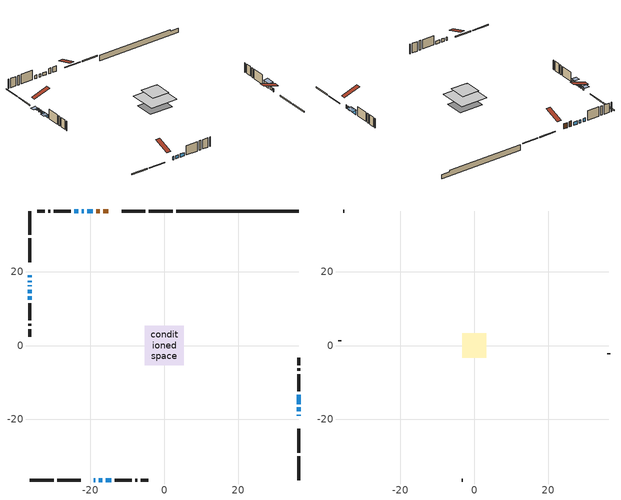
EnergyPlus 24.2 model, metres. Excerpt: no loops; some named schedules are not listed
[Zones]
conditioned space
 floor adiabatic (AdiabaticFloorConstruction): -5.29,-5.29 -5.29,5.29 5.29,5.29 5.29,-5.29 z2.38
 floor foundation (Slab1 construction): -4.65,-3.66 -4.65,3.66 4.65,3.66 4.65,-3.66 z-0.97
 wall outside (RimJoist1 construction): 2.28,36.43 -4.17,36.43 / -36.43,-36.43 -29.98,-36.43 / -36.43,36.43 -36.43,29.98 / 36.43,-36.43 36.43,-29.98 z1.16:1.46
 wall outside (RimJoist2 construction): -5.1,36.43 -11.56,36.43 / -29.05,-36.43 -22.59,-36.43 / -36.43,29.05 -36.43,22.59 / 36.43,-29.05 36.43,-22.59 z1.16:1.46
 wall outside (AdiabaticWallConstruction 1): -15.12,36.43 -16.55,36.43 / -17.47,36.43 -18.41,36.43 z1.16:3.19
 wall outside (AdiabaticWallConstruction): -36.43,19.03 -36.43,18.42 z1.16:1.77; -19.33,36.43 -20.86,36.43 / -36.43,17.5 -36.43,17.19 / 36.43,-19.03 36.43,-18.73 / -19.03,-36.43 -18.73,-36.43 / -21.79,36.43 -22.4,36.43 / -36.43,16.26 -36.43,16.06 / -36.43,15.13 -36.43,14.21 / 36.43,-17.8 36.43,-16.78 / -17.8,-36.43 -16.78,-36.43 / -23.32,36.43 -24.34,36.43 / -15.85,-36.43 -14.33,-36.43 z1.16:2.38; -36.43,13.29 -36.43,12.37 z1.16:2.08; 36.43,-15.85 36.43,-13.29 z1.16:2.81
 wall outside (Wall1 construction): -25.27,36.43 -29.9,36.43 / -13.4,-36.43 -8.77,-36.43 / -36.43,11.44 -36.43,6.81 / 36.43,-12.36 36.43,-7.73 z1.16:4.82
 wall outside (Wall2 construction): -30.83,36.43 -31.41,36.43 / -7.84,-36.43 -7.26,-36.43 / -36.43,5.89 -36.43,5.3 / 36.43,-6.8 36.43,-6.21 z1.16:4.82
 wall outside (Wall3 construction): -32.34,36.43 -34.34,36.43 / -6.33,-36.43 -4.33,-36.43 / -36.43,4.37 -36.43,2.37 / 36.43,-5.29 36.43,-3.29 z1.16:4.82
 wall foundation (FoundationWall1 construction): 3.21,36.43,-0.97 3.21,36.43,1.16 33.11,36.43,1.16 33.11,36.43,0.6 36.43,36.43,0.6 36.43,36.43,-0.97
 window (WindowConstruction 8): -36.43,19.03 -36.43,18.42 z1.16:1.77
 window (WindowConstruction 7): -19.33,36.43 -20.86,36.43 z1.16:2.38
 window (WindowConstruction 10): -36.43,17.49 -36.43,17.19 z1.16:2.38
 window (WindowConstruction 11): 36.43,-19.03 36.43,-18.73 z1.16:2.38
 window (WindowConstruction 12): -19.03,-36.43 -18.73,-36.43 z1.16:2.38
 window (WindowConstruction 13): -21.79,36.43 -22.4,36.43 z1.16:2.38
 window (WindowConstruction 9): -36.43,16.26 -36.43,16.06 z1.16:2.38
 window (WindowConstruction): -36.43,15.13 -36.43,14.22 z1.16:2.38
 window (WindowConstruction 1): -36.43,13.29 -36.43,12.37 z1.16:2.07
 window (WindowConstruction 2): 36.43,-17.8 36.43,-16.78 z1.16:2.38
 window (WindowConstruction 3): 36.43,-15.85 36.43,-13.29 z1.16:2.81
 window (WindowConstruction 4): -17.8,-36.43 -16.78,-36.43 z1.16:2.38
 window (WindowConstruction 5): -23.32,36.43 -24.34,36.43 z1.16:2.38
 window (WindowConstruction 6): -15.85,-36.43 -14.33,-36.43 z1.16:2.38
 door (Door): -15.12,36.43 -16.54,36.43 z1.16:3.19
 door (Door 1): -17.47,36.43 -18.41,36.43 z1.16:3.19
 ceiling adiabatic (AdiabaticFloorConstruction): 5.29,-5.29 5.29,5.29 -5.29,5.29 -5.29,-5.29 z2.38
 roof outside (Roof2 construction): -2.96,2.96 -2.96,-2.96 2.96,-2.96 2.96,2.96 z4.82
attic - vented
 floor to conditioned space (Floor1 construction Reversed): -3.31,-3.31 -3.31,3.31 3.31,3.31 3.31,-3.31 z4.82
 wall outside (Wall4 construction): -35.27,36.43 -35.51,36.43 / -3.4,-36.43 -3.17,-36.43 / -36.43,1.45 -36.43,1.21 / 36.43,-2.36 36.43,-2.12 z1.16:4.82
 roof outside (Roof1 construction): -14.19,36.43,4.82 -14.19,29.98,6.97 -12.49,29.98,6.97 -12.49,36.43,4.82; -19.96,-36.43,4.82 -19.96,-29.98,6.97 -21.66,-29.98,6.97 -21.66,-36.43,4.82; -36.43,19.96,4.82 -29.98,19.96,6.97 -29.98,21.66,6.97 -36.43,21.66,4.82; 36.43,-19.96,4.82 29.98,-19.96,6.97 29.98,-21.66,6.97 36.43,-21.66,4.82
shading: -36.43,17.96 -36.43,19.49 -38.26,19.49 -38.26,17.96 z2.23; -36.43,11.96 -36.43,13.7 -38.26,13.7 -38.26,11.96 z2.49; 36.43,-13.04 36.43,-16.1 38.26,-16.1 38.26,-13.04 z3.06
[Building]
Building 1: Terrain=Suburbs
[Site:Location]
Cranbrook AP_BC: Latitude {deg}=49.61; Longitude {deg}=-115.78; Time Zone {hr}=-8; Elevation {m}=940; Keep Site Location Information=Yes
[Site:GroundTemperature:Shallow]
1.83125, -0.076248, -0.229007, 0.676197, 4.31009, 7.92705, 11.0628, 13.0492, 13.2179, 11.6023, 8.54657, 5.04056
[Site:WaterMainsTemperature]
Calculation Method=Schedule; Temperature Schedule=mains temperature schedule
[Material] Roughness=Rough; Thermal Absorptance=0.9
Name | Thickness {m} | Conductivity {W/m-K} | Density {kg/m3} | Specific Heat {J/kg-K} | Solar Absorptance | Visible Absorptance
asphalt or fiberglass shingles | 0.00635 | 0.162714 | 1121.4 | 1465.45 | 0.4 | 0.4
ceiling stud and cavity | 0.1397 | 0.079977 | 65.682 | 1177.47 | 0.7 | 0.7
concrete 4.0 in. | 0.1016 | 1.803125 | 2242.8 | 837.4 | 0.7 | 0.7
concrete 8.0 in. | 0.2032 | 1.803125 | 2242.8 | 837.4 | 0.7 | 0.7
door material | 0.04445 | 0.188738 | 512.64 | 1214.23 | 0.7 | 0.7
door material 1 | 0.04445 | 0.053851 | 512.64 | 1214.23 | 0.7 | 0.7
floor covering | 0.0127 | 0.0433444 | 54.468 | 1339.84 | 0.6 | 0.6
floor rigid ins; wall rigid ins | 0.512978 | 0.029427 | 32.04 | 1214.23 | 0.7 | 0.7
floor stud and cavity | 0.1397 | 1.75129 | 37.0049 | 1207.88 | 0.7 | 0.7
furniture material conditioned space 1 | 0.1524 | 0.115458 | 640.8 | 1214.23 | 0.6 | 0.6
gypsum board | 0.0127 | 0.160291 | 801 | 837.4 | 0.6 | 0.6
osb sheathing 0.5 in. | 0.0127 | 0.115458 | 512.64 | 1214.23 | 0.7 | 0.7
osb sheathing 0.75 in. | 0.01905 | 0.115458 | 512.64 | 1214.23 | 0.7 | 0.7
osb sheathing 2.0 in. | 0.0508 | 0.115458 | 512.64 | 1214.23 | 0.7 | 0.7
rim joist stud and cavity | 0.0508 | 0.0292424 | 125.044 | 1163.47 | 0.6 | 0.6
rim joist stud and cavity 1 | 0.0508 | 24.0425 | 6.31874 | 1174.65 | 0.6 | 0.6
roof stud and cavity | 0.2032 | 0.123036 | 78.34581 | 1123.46 | 0.7 | 0.7
wall stud and cavity | 0.1397 | 0.0919333 | 139.0536 | 1170.24 | 0.7 | 0.7
wall stud and cavity 1 | 0.1397 | 0.0972285 | 139.0536 | 1170.24 | 0.7 | 0.7
wall stud and cavity 2 | 0.1397 | 0.0954735 | 139.0536 | 1170.24 | 0.7 | 0.7
wall stud and cavity 3 | 0.0889 | 6.1454 | 50.32683 | 1063.81 | 0.6 | 0.6
wall stud and cavity 4 | 0.0889 | 0.380278 | 52.3479 | 1209.89 | 0.7 | 0.7
wall stud and cavity 5 | 0.0889 | 0.391764 | 83.0341 | 1211.67 | 0.7 | 0.7
wood siding | 0.0254 | 0.102417 | 544.68 | 1172.36 | 0.4 | 0.4
wood siding 1 | 0.00254 | 0.102417 | 544.68 | 1172.36 | 0.4 | 0.4
wood siding 2; wood siding 3; wood siding 4 | 0.0254 | 0.102417 | 544.68 | 1172.36 | 0.7 | 0.7
[WindowMaterial:SimpleGlazingSystem]
Name | U-Factor {W/m2-K} | Solar Heat Gain Coefficient
WindowMaterial | 2.99685 | 0.54
WindowMaterial 1 | 3.02581 | 0.51
WindowMaterial 2 | 2.98606 | 0.55
WindowMaterial 3 | 2.88102 | 0.7
WindowMaterial 4 | 2.96562 | 0.59
WindowMaterial 5 | 5.20275 | 0.65
WindowMaterial 6 | 3.03319 | 0.54
WindowMaterial 7 | 4.349348 | 0.45
[Construction]
AdiabaticFloorConstruction: floor stud and cavity, floor rigid ins, osb sheathing 0.75 in., floor covering
AdiabaticWallConstruction: wood siding 3, wall rigid ins, wall stud and cavity 4, gypsum board
AdiabaticWallConstruction 1: wood siding 4, wall rigid ins, wall stud and cavity 4, gypsum board
Door: door material
Door 1: door material 1
Floor1 construction Reversed: gypsum board, ceiling stud and cavity
FoundationWall1 construction: concrete 8.0 in.
furniture construction conditioned space 1: furniture material conditioned space 1
PartitionWallConstruction: gypsum board, wall stud and cavity 5, gypsum board
RimJoist1 construction: wood siding 2, osb sheathing 2.0 in., rim joist stud and cavity
RimJoist2 construction: wood siding 2, rim joist stud and cavity 1
Roof1 construction: asphalt or fiberglass shingles
Roof2 construction: asphalt or fiberglass shingles, osb sheathing 0.75 in., roof stud and cavity, gypsum board
Slab1 construction: concrete 4.0 in.
Wall1 construction: wood siding, osb sheathing 0.5 in., wall stud and cavity, gypsum board
Wall2 construction: wood siding, osb sheathing 0.5 in., wall stud and cavity 1, gypsum board
Wall3 construction: wood siding, osb sheathing 0.5 in., wall stud and cavity 2, gypsum board
Wall4 construction: wood siding 1, wall stud and cavity 3
WindowConstruction: WindowMaterial
WindowConstruction 1: WindowMaterial 1
WindowConstruction 10; WindowConstruction 11; WindowConstruction 12; WindowConstruction 13: WindowMaterial 7
WindowConstruction 2; WindowConstruction 4; WindowConstruction 5: WindowMaterial 2
WindowConstruction 3: WindowMaterial 3
WindowConstruction 6; WindowConstruction 7: WindowMaterial 4
WindowConstruction 8: WindowMaterial 5
WindowConstruction 9: WindowMaterial 6
[Zone] Multiplier=1; Part of Total Floor Area=Yes
Name | Volume {m3}
attic - vented | 15.3301
conditioned space | 406.1
[Space]
Name | Zone | Volume {m3}
attic - vented 1 | attic - vented | 15.3301
conditioned space 1 | conditioned space | 406.1
[ZoneInfiltration:EffectiveLeakageArea]
infil attic - vented 1: Zone or Space=attic - vented 1; Schedule=Always On Discrete; Effective Air Leakage Area {cm2}=1727.21; Stack Coefficient=0.00040393; Wind Coefficient=1.35792e-05
[ZoneMixing]
whole house fan mix: Zone or Space=attic - vented; Schedule=Always On Continuous; Design Flow Rate Calculation Method=Flow/Zone; Design Flow Rate {m3/s}=0; Source Zone or Space=conditioned space
[SurfaceProperty:ExposedFoundationPerimeter]
Slab1: Exposed Perimeter Calculation Method=TotalExposedPerimeter; Total Exposed Perimeter {m}=33.223
[InternalMass] Zone or ZoneList=conditioned space; Space or SpaceList=conditioned space 1
Name | Construction | Surface Area {m2}
furniture mass conditioned space 1 | furniture construction conditioned space 1 | 71.9639
partition wall mass | PartitionWallConstruction | 179.91
[Lights]
interior lighting: Zone or ZoneList or Space or SpaceList=conditioned space 1; Schedule=interior lighting schedule; Design Level Calculation Method=LightingLevel; Lighting Level {W}=343.2; Return Air Fraction=0; Fraction Radiant=0.6; Fraction Visible=0.2; Fraction Replaceable=1
[People]
occupants: Zone or ZoneList or Space or SpaceList=conditioned space 1; Number of People Schedule=occupants schedule; Number of People Calculation Method=People; Number of People=3; Fraction Radiant=0.314171; Sensible Heat Fraction=0.56303; Activity Level Schedule=occupants activity schedule; Carbon Dioxide Generation Rate {m3/s-W}=0; Enable ASHRAE 55 Comfort Warnings=No; Mean Radiant Temperature Calculation Type=EnclosureAveraged
[ElectricEquipment] Zone or ZoneList or Space or SpaceList=conditioned space 1; Design Level Calculation Method=EquipmentLevel
Name | Schedule | Design Level {W} | Fraction Latent | Fraction Radiant | Fraction Lost
clothes dryer | clothes dryer schedule | 140.772 | 0.015 | 0.081 | 0.85
clothes washer | clothes washer schedule | 32.1985 | 0.03 | 0.162 | 0.7
cooking range | cooking range schedule | 215.147 | 0.08 | 0.432 | 0.2
dishwasher | dishwasher schedule | 66.8632 | 0.3 | 0.18 | 0.4
fridge | fridge schedule | 72.9452 | 0 | 0.6 | 0
mech vent house fan | mech vent house fan schedule | 0 | 0 | 0 | 1
mech vent house fan cfis | mech vent house fan cfis schedule | 0 | 0 | 0 | 0
misc plug loads | misc plug loads schedule | 494.7 | 0.045 | 0.513 | 0.1
whole house fan | Always On Discrete | 0 | 0 | 0 | 1
[OtherEquipment] Zone or ZoneList or Space or SpaceList=conditioned space 1; Design Level Calculation Method=EquipmentLevel
Name | Fuel Type | Schedule | Design Level {W} | Fraction Latent | Fraction Radiant | Fraction Lost
clothes dryer 1 | Electricity | clothes dryer schedule | 0 | 0.015 | 0.081 | 0.85
cooking range 1 | Electricity | cooking range schedule | 0 | 0.08 | 0.432 | 0.2
general water use latent | None | general water use schedule | 62.594 | 1 | 0 | 0
general water use sensible | None | general water use schedule | -61.6891 | 0 | 0.6 | 0
mech vent house fan latent load | None | Always On Discrete | 0 | 1 | 0 | 0
mech vent house fan sensible load | None | Always On Discrete | 0 | 0 | 0 | 0
water heater energy adjustment1 | Electricity | Always On Discrete | 0.01 | 0 | 0 | 1
[ZoneInfiltration:DesignFlowRate] Zone or ZoneList or Space or SpaceList=conditioned space 1; Schedule=Always On Discrete; Design Flow Rate Calculation Method=Flow/Zone; Design Flow Rate {m3/s}=0
infil flow; natural vent flow; whole house fan flow
[Foundation:Kiva]
Foundation Kiva 1: Initial Indoor Air Temperature {C}=18; Wall Height Above Grade {m}=1.16001; Wall Depth Below Slab {m}=0.2032
[Foundation:Kiva:Settings]
Soil Conductivity {W/m-K}=0.849921; Soil Density {kg/m3}=1842.3; Soil Specific Heat {J/kg-K}=418.7; Ground Solar Absorptivity=0.9; Ground Thermal Absorptivity=0.9; Ground Surface Roughness {m}=0.03; Far-Field Width {m}=40; Deep-Ground Boundary Condition=ZeroFlux; Deep-Ground Depth {m}=40; Minimum Cell Dimension {m}=0.2; Maximum Cell Growth Coefficient=3; Simulation Timestep=Timestep
[Exterior:Lights]
exterior lighting: Schedule=exterior lighting schedule; Design Level {W}=75.6
[Schedule:Constant]
Name | Hourly Value
Always On Continuous; mech vent house fan schedule; mech vent house fan cfis schedule; Always On Discrete | 1
occupants activity schedule | 117.228
fridge schedule | 0
[Schedule:Day:Interval]
interior lighting schedule day: No, 01:00, 0.108182, 04:00, 0.0901515, 05:00, 0.0991667, 06:00, 0.162273, 07:00, 0.270455, 08:00, 0.342576, 10:00, 0.369621, 11:00, 0.351591, 12:00, 0.333561, 13:00, 0.324545, 14:00, 0.31553, 15:00, 0.333561, 16:00, 0.369621, 17:00, 0.450758, 18:00, 0.585985, 19:00, 0.775303, 20:00, 0.955606, 21:00, 0.991667, 22:00, 0.712197, 23:00, 0.360606, 24:00, 0.162273
[Schedule:Week:Daily]
interior lighting schedule Week Rule - Jan1-Jan27: interior lighting schedule day, interior lighting schedule day, interior lighting schedule day, interior lighting schedule day, interior lighting schedule day, interior lighting schedule day, interior lighting schedule day, interior lighting schedule default day, interior lighting schedule default day, interior lighting schedule default day, interior lighting schedule default day, interior lighting schedule default day
interior lighting schedule Week Rule - Jan28-Feb3: interior lighting schedule day, interior lighting schedule day, interior lighting schedule day, interior lighting schedule day, interior lighting schedule day 1, interior lighting schedule day 1, interior lighting schedule day 1, interior lighting schedule default day, interior lighting schedule default day, interior lighting schedule default day, interior lighting schedule default day, interior lighting schedule default day
interior lighting schedule Week Rule - Feb4-Feb24: interior lighting schedule day 1, interior lighting schedule day 1, interior lighting schedule day 1, interior lighting schedule day 1, interior lighting schedule day 1, interior lighting schedule day 1, interior lighting schedule day 1, interior lighting schedule default day, interior lighting schedule default day, interior lighting schedule default day, interior lighting schedule default day, interior lighting schedule default day
interior lighting schedule Week Rule - Feb25-Mar3: interior lighting schedule day 1, interior lighting schedule day 1, interior lighting schedule day 1, interior lighting schedule day 1, interior lighting schedule day 2, interior lighting schedule day 2, interior lighting schedule day 2, interior lighting schedule default day, interior lighting schedule default day, interior lighting schedule default day, interior lighting schedule default day, interior lighting schedule default day
interior lighting schedule Week Rule - Mar4-Mar31: interior lighting schedule day 2, interior lighting schedule day 2, interior lighting schedule day 2, interior lighting schedule day 2, interior lighting schedule day 2, interior lighting schedule day 2, interior lighting schedule day 2, interior lighting schedule default day, interior lighting schedule default day, interior lighting schedule default day, interior lighting schedule default day, interior lighting schedule default day
interior lighting schedule Week Rule - Apr1-Apr28: interior lighting schedule day 3, interior lighting schedule day 3, interior lighting schedule day 3, interior lighting schedule day 3, interior lighting schedule day 3, interior lighting schedule day 3, interior lighting schedule day 3, interior lighting schedule default day, interior lighting schedule default day, interior lighting schedule default day, interior lighting schedule default day, interior lighting schedule default day
interior lighting schedule Week Rule - Apr29-May5: interior lighting schedule day 3, interior lighting schedule day 3, interior lighting schedule day 4, interior lighting schedule day 4, interior lighting schedule day 4, interior lighting schedule day 4, interior lighting schedule day 4, interior lighting schedule default day, interior lighting schedule default day, interior lighting schedule default day, interior lighting schedule default day, interior lighting schedule default day
interior lighting schedule Week Rule - May6-May26: interior lighting schedule day 4, interior lighting schedule day 4, interior lighting schedule day 4, interior lighting schedule day 4, interior lighting schedule day 4, interior lighting schedule day 4, interior lighting schedule day 4, interior lighting schedule default day, interior lighting schedule default day, interior lighting schedule default day, interior lighting schedule default day, interior lighting schedule default day
interior lighting schedule Week Rule - May27-Jun2: interior lighting schedule day 4, interior lighting schedule day 4, interior lighting schedule day 4, interior lighting schedule day 4, interior lighting schedule day 4, interior lighting schedule day 5, interior lighting schedule day 5, interior lighting schedule default day, interior lighting schedule default day, interior lighting schedule default day, interior lighting schedule default day, interior lighting schedule default day
interior lighting schedule Week Rule - Jun3-Jun30: interior lighting schedule day 5, interior lighting schedule day 5, interior lighting schedule day 5, interior lighting schedule day 5, interior lighting schedule day 5, interior lighting schedule day 5, interior lighting schedule day 5, interior lighting schedule default day, interior lighting schedule default day, interior lighting schedule default day, interior lighting schedule default day, interior lighting schedule default day
interior lighting schedule Week Rule - Jul1-Jul28: interior lighting schedule day 6, interior lighting schedule day 6, interior lighting schedule day 6, interior lighting schedule day 6, interior lighting schedule day 6, interior lighting schedule day 6, interior lighting schedule day 6, interior lighting schedule default day, interior lighting schedule default day, interior lighting schedule default day, interior lighting schedule default day, interior lighting schedule default day
interior lighting schedule Week Rule - Jul29-Aug4: interior lighting schedule day 6, interior lighting schedule day 6, interior lighting schedule day 6, interior lighting schedule day 7, interior lighting schedule day 7, interior lighting schedule day 7, interior lighting schedule day 7, interior lighting schedule default day, interior lighting schedule default day, interior lighting schedule default day, interior lighting schedule default day, interior lighting schedule default day
interior lighting schedule Week Rule - Aug5-Aug25: interior lighting schedule day 7, interior lighting schedule day 7, interior lighting schedule day 7, interior lighting schedule day 7, interior lighting schedule day 7, interior lighting schedule day 7, interior lighting schedule day 7, interior lighting schedule default day, interior lighting schedule default day, interior lighting schedule default day, interior lighting schedule default day, interior lighting schedule default day
interior lighting schedule Week Rule - Aug26-Sep1: interior lighting schedule day 7, interior lighting schedule day 7, interior lighting schedule day 7, interior lighting schedule day 7, interior lighting schedule day 7, interior lighting schedule day 7, interior lighting schedule day 8, interior lighting schedule default day, interior lighting schedule default day, interior lighting schedule default day, interior lighting schedule default day, interior lighting schedule default day
interior lighting schedule Week Rule - Sep2-Sep29: interior lighting schedule day 8, interior lighting schedule day 8, interior lighting schedule day 8, interior lighting schedule day 8, interior lighting schedule day 8, interior lighting schedule day 8, interior lighting schedule day 8, interior lighting schedule default day, interior lighting schedule default day, interior lighting schedule default day, interior lighting schedule default day, interior lighting schedule default day
interior lighting schedule Week Rule - Sep30-Oct6: interior lighting schedule day 8, interior lighting schedule day 9, interior lighting schedule day 9, interior lighting schedule day 9, interior lighting schedule day 9, interior lighting schedule day 9, interior lighting schedule day 9, interior lighting schedule default day, interior lighting schedule default day, interior lighting schedule default day, interior lighting schedule default day, interior lighting schedule default day
interior lighting schedule Week Rule - Oct7-Oct27: interior lighting schedule day 9, interior lighting schedule day 9, interior lighting schedule day 9, interior lighting schedule day 9, interior lighting schedule day 9, interior lighting schedule day 9, interior lighting schedule day 9, interior lighting schedule default day, interior lighting schedule default day, interior lighting schedule default day, interior lighting schedule default day, interior lighting schedule default day
interior lighting schedule Week Rule - Oct28-Nov3: interior lighting schedule day 9, interior lighting schedule day 9, interior lighting schedule day 9, interior lighting schedule day 9, interior lighting schedule day 10, interior lighting schedule day 10, interior lighting schedule day 10, interior lighting schedule default day, interior lighting schedule default day, interior lighting schedule default day, interior lighting schedule default day, interior lighting schedule default day
interior lighting schedule Week Rule - Nov4-Nov24: interior lighting schedule day 10, interior lighting schedule day 10, interior lighting schedule day 10, interior lighting schedule day 10, interior lighting schedule day 10, interior lighting schedule day 10, interior lighting schedule day 10, interior lighting schedule default day, interior lighting schedule default day, interior lighting schedule default day, interior lighting schedule default day, interior lighting schedule default day
interior lighting schedule Week Rule - Nov25-Dec1: interior lighting schedule day 10, interior lighting schedule day 10, interior lighting schedule day 10, interior lighting schedule day 10, interior lighting schedule day 10, interior lighting schedule day 10, interior lighting schedule day 11, interior lighting schedule default day, interior lighting schedule default day, interior lighting schedule default day, interior lighting schedule default day, interior lighting schedule default day
interior lighting schedule Week Rule - Dec2-Dec31: interior lighting schedule day 11, interior lighting schedule day 11, interior lighting schedule day 11, interior lighting schedule day 11, interior lighting schedule day 11, interior lighting schedule day 11, interior lighting schedule day 11, interior lighting schedule default day, interior lighting schedule default day, interior lighting schedule default day, interior lighting schedule default day, interior lighting schedule default day
occupants schedule Week Rule - Jan1-Dec31: occupants schedule day, occupants schedule day, occupants schedule day, occupants schedule day, occupants schedule day, occupants schedule day, occupants schedule day, occupants schedule default day, occupants schedule default day, occupants schedule default day, occupants schedule default day, occupants schedule default day
clothes dryer schedule Week Rule - Jan1-Dec31: clothes dryer schedule day, clothes dryer schedule day, clothes dryer schedule day, clothes dryer schedule day, clothes dryer schedule day, clothes dryer schedule day, clothes dryer schedule day, clothes dryer schedule default day, clothes dryer schedule default day, clothes dryer schedule default day, clothes dryer schedule default day, clothes dryer schedule default day
clothes washer schedule Week Rule - Jan1-Dec31: clothes washer schedule day, clothes washer schedule day, clothes washer schedule day, clothes washer schedule day, clothes washer schedule day, clothes washer schedule day, clothes washer schedule day, clothes washer schedule default day, clothes washer schedule default day, clothes washer schedule default day, clothes washer schedule default day, clothes washer schedule default day
cooking range schedule Week Rule - Jan1-Dec31: cooking range schedule day, cooking range schedule day, cooking range schedule day, cooking range schedule day, cooking range schedule day, cooking range schedule day, cooking range schedule day, cooking range schedule default day, cooking range schedule default day, cooking range schedule default day, cooking range schedule default day, cooking range schedule default day
dishwasher schedule Week Rule - Jan1-Dec31: dishwasher schedule day, dishwasher schedule day, dishwasher schedule day, dishwasher schedule day, dishwasher schedule day, dishwasher schedule day, dishwasher schedule day, dishwasher schedule default day, dishwasher schedule default day, dishwasher schedule default day, dishwasher schedule default day, dishwasher schedule default day
misc plug loads schedule Week Rule - Jan1-Dec31: misc plug loads schedule day, misc plug loads schedule day, misc plug loads schedule day, misc plug loads schedule day, misc plug loads schedule day, misc plug loads schedule day, misc plug loads schedule day, misc plug loads schedule default day, misc plug loads schedule default day, misc plug loads schedule default day, misc plug loads schedule default day, misc plug loads schedule default day
general water use schedule Week Rule - Jan1-Dec31: general water use schedule day, general water use schedule day, general water use schedule day, general water use schedule day, general water use schedule day, general water use schedule day, general water use schedule day, general water use schedule default day, general water use schedule default day, general water use schedule default day, general water use schedule default day, general water use schedule default day
exterior lighting schedule Week Rule - Jan1-Jan27: exterior lighting schedule day, exterior lighting schedule day, exterior lighting schedule day, exterior lighting schedule day, exterior lighting schedule day, exterior lighting schedule day, exterior lighting schedule day, exterior lighting schedule default day, exterior lighting schedule default day, exterior lighting schedule default day, exterior lighting schedule default day, exterior lighting schedule default day
exterior lighting schedule Week Rule - Jan28-Feb3: exterior lighting schedule day, exterior lighting schedule day, exterior lighting schedule day, exterior lighting schedule day, exterior lighting schedule day 1, exterior lighting schedule day 1, exterior lighting schedule day 1, exterior lighting schedule default day, exterior lighting schedule default day, exterior lighting schedule default day, exterior lighting schedule default day, exterior lighting schedule default day
exterior lighting schedule Week Rule - Feb4-Feb24: exterior lighting schedule day 1, exterior lighting schedule day 1, exterior lighting schedule day 1, exterior lighting schedule day 1, exterior lighting schedule day 1, exterior lighting schedule day 1, exterior lighting schedule day 1, exterior lighting schedule default day, exterior lighting schedule default day, exterior lighting schedule default day, exterior lighting schedule default day, exterior lighting schedule default day
exterior lighting schedule Week Rule - Feb25-Mar3: exterior lighting schedule day 1, exterior lighting schedule day 1, exterior lighting schedule day 1, exterior lighting schedule day 1, exterior lighting schedule day 2, exterior lighting schedule day 2, exterior lighting schedule day 2, exterior lighting schedule default day, exterior lighting schedule default day, exterior lighting schedule default day, exterior lighting schedule default day, exterior lighting schedule default day
exterior lighting schedule Week Rule - Mar4-Mar31: exterior lighting schedule day 2, exterior lighting schedule day 2, exterior lighting schedule day 2, exterior lighting schedule day 2, exterior lighting schedule day 2, exterior lighting schedule day 2, exterior lighting schedule day 2, exterior lighting schedule default day, exterior lighting schedule default day, exterior lighting schedule default day, exterior lighting schedule default day, exterior lighting schedule default day
exterior lighting schedule Week Rule - Apr1-Apr28: exterior lighting schedule day 3, exterior lighting schedule day 3, exterior lighting schedule day 3, exterior lighting schedule day 3, exterior lighting schedule day 3, exterior lighting schedule day 3, exterior lighting schedule day 3, exterior lighting schedule default day, exterior lighting schedule default day, exterior lighting schedule default day, exterior lighting schedule default day, exterior lighting schedule default day
exterior lighting schedule Week Rule - Apr29-May5: exterior lighting schedule day 3, exterior lighting schedule day 3, exterior lighting schedule day 4, exterior lighting schedule day 4, exterior lighting schedule day 4, exterior lighting schedule day 4, exterior lighting schedule day 4, exterior lighting schedule default day, exterior lighting schedule default day, exterior lighting schedule default day, exterior lighting schedule default day, exterior lighting schedule default day
exterior lighting schedule Week Rule - May6-May26: exterior lighting schedule day 4, exterior lighting schedule day 4, exterior lighting schedule day 4, exterior lighting schedule day 4, exterior lighting schedule day 4, exterior lighting schedule day 4, exterior lighting schedule day 4, exterior lighting schedule default day, exterior lighting schedule default day, exterior lighting schedule default day, exterior lighting schedule default day, exterior lighting schedule default day
exterior lighting schedule Week Rule - May27-Jun2: exterior lighting schedule day 4, exterior lighting schedule day 4, exterior lighting schedule day 4, exterior lighting schedule day 4, exterior lighting schedule day 4, exterior lighting schedule day 5, exterior lighting schedule day 5, exterior lighting schedule default day, exterior lighting schedule default day, exterior lighting schedule default day, exterior lighting schedule default day, exterior lighting schedule default day
exterior lighting schedule Week Rule - Jun3-Jun30: exterior lighting schedule day 5, exterior lighting schedule day 5, exterior lighting schedule day 5, exterior lighting schedule day 5, exterior lighting schedule day 5, exterior lighting schedule day 5, exterior lighting schedule day 5, exterior lighting schedule default day, exterior lighting schedule default day, exterior lighting schedule default day, exterior lighting schedule default day, exterior lighting schedule default day
exterior lighting schedule Week Rule - Jul1-Jul28: exterior lighting schedule day 6, exterior lighting schedule day 6, exterior lighting schedule day 6, exterior lighting schedule day 6, exterior lighting schedule day 6, exterior lighting schedule day 6, exterior lighting schedule day 6, exterior lighting schedule default day, exterior lighting schedule default day, exterior lighting schedule default day, exterior lighting schedule default day, exterior lighting schedule default day
exterior lighting schedule Week Rule - Jul29-Aug4: exterior lighting schedule day 6, exterior lighting schedule day 6, exterior lighting schedule day 6, exterior lighting schedule day 7, exterior lighting schedule day 7, exterior lighting schedule day 7, exterior lighting schedule day 7, exterior lighting schedule default day, exterior lighting schedule default day, exterior lighting schedule default day, exterior lighting schedule default day, exterior lighting schedule default day
exterior lighting schedule Week Rule - Aug5-Aug25: exterior lighting schedule day 7, exterior lighting schedule day 7, exterior lighting schedule day 7, exterior lighting schedule day 7, exterior lighting schedule day 7, exterior lighting schedule day 7, exterior lighting schedule day 7, exterior lighting schedule default day, exterior lighting schedule default day, exterior lighting schedule default day, exterior lighting schedule default day, exterior lighting schedule default day
exterior lighting schedule Week Rule - Aug26-Sep1: exterior lighting schedule day 7, exterior lighting schedule day 7, exterior lighting schedule day 7, exterior lighting schedule day 7, exterior lighting schedule day 7, exterior lighting schedule day 7, exterior lighting schedule day 8, exterior lighting schedule default day, exterior lighting schedule default day, exterior lighting schedule default day, exterior lighting schedule default day, exterior lighting schedule default day
exterior lighting schedule Week Rule - Sep2-Sep29: exterior lighting schedule day 8, exterior lighting schedule day 8, exterior lighting schedule day 8, exterior lighting schedule day 8, exterior lighting schedule day 8, exterior lighting schedule day 8, exterior lighting schedule day 8, exterior lighting schedule default day, exterior lighting schedule default day, exterior lighting schedule default day, exterior lighting schedule default day, exterior lighting schedule default day
exterior lighting schedule Week Rule - Sep30-Oct6: exterior lighting schedule day 8, exterior lighting schedule day 9, exterior lighting schedule day 9, exterior lighting schedule day 9, exterior lighting schedule day 9, exterior lighting schedule day 9, exterior lighting schedule day 9, exterior lighting schedule default day, exterior lighting schedule default day, exterior lighting schedule default day, exterior lighting schedule default day, exterior lighting schedule default day
exterior lighting schedule Week Rule - Oct7-Oct27: exterior lighting schedule day 9, exterior lighting schedule day 9, exterior lighting schedule day 9, exterior lighting schedule day 9, exterior lighting schedule day 9, exterior lighting schedule day 9, exterior lighting schedule day 9, exterior lighting schedule default day, exterior lighting schedule default day, exterior lighting schedule default day, exterior lighting schedule default day, exterior lighting schedule default day
exterior lighting schedule Week Rule - Oct28-Nov3: exterior lighting schedule day 9, exterior lighting schedule day 9, exterior lighting schedule day 9, exterior lighting schedule day 9, exterior lighting schedule day 10, exterior lighting schedule day 10, exterior lighting schedule day 10, exterior lighting schedule default day, exterior lighting schedule default day, exterior lighting schedule default day, exterior lighting schedule default day, exterior lighting schedule default day
exterior lighting schedule Week Rule - Nov4-Nov24: exterior lighting schedule day 10, exterior lighting schedule day 10, exterior lighting schedule day 10, exterior lighting schedule day 10, exterior lighting schedule day 10, exterior lighting schedule day 10, exterior lighting schedule day 10, exterior lighting schedule default day, exterior lighting schedule default day, exterior lighting schedule default day, exterior lighting schedule default day, exterior lighting schedule default day
exterior lighting schedule Week Rule - Nov25-Dec1: exterior lighting schedule day 10, exterior lighting schedule day 10, exterior lighting schedule day 10, exterior lighting schedule day 10, exterior lighting schedule day 10, exterior lighting schedule day 10, exterior lighting schedule day 11, exterior lighting schedule default day, exterior lighting schedule default day, exterior lighting schedule default day, exterior lighting schedule default day, exterior lighting schedule default day
exterior lighting schedule Week Rule - Dec2-Dec31: exterior lighting schedule day 11, exterior lighting schedule day 11, exterior lighting schedule day 11, exterior lighting schedule day 11, exterior lighting schedule day 11, exterior lighting schedule day 11, exterior lighting schedule day 11, exterior lighting schedule default day, exterior lighting schedule default day, exterior lighting schedule default day, exterior lighting schedule default day, exterior lighting schedule default day
[Schedule:Year]
interior lighting schedule: interior lighting schedule Week Rule - Jan1-Jan27, 1, 1, 1, 27, interior lighting schedule Week Rule - Jan28-Feb3, 1, 28, 2, 3, interior lighting schedule Week Rule - Feb4-Feb24, 2, 4, 2, 24, interior lighting schedule Week Rule - Feb25-Mar3, 2, 25, 3, 3, interior lighting schedule Week Rule - Mar4-Mar31, 3, 4, 3, 31, interior lighting schedule Week Rule - Apr1-Apr28, 4, 1, 4, 28, interior lighting schedule Week Rule - Apr29-May5, 4, 29, 5, 5, interior lighting schedule Week Rule - May6-May26, 5, 6, 5, 26, interior lighting schedule Week Rule - May27-Jun2, 5, 27, 6, 2, interior lighting schedule Week Rule - Jun3-Jun30, 6, 3, 6, 30, interior lighting schedule Week Rule - Jul1-Jul28, 7, 1, 7, 28, interior lighting schedule Week Rule - Jul29-Aug4, 7, 29, 8, 4, interior lighting schedule Week Rule - Aug5-Aug25, 8, 5, 8, 25, interior lighting schedule Week Rule - Aug26-Sep1, 8, 26, 9, 1, interior lighting schedule Week Rule - Sep2-Sep29, 9, 2, 9, 29, interior lighting schedule Week Rule - Sep30-Oct6, 9, 30, 10, 6, interior lighting schedule Week Rule - Oct7-Oct27, 10, 7, 10, 27, interior lighting schedule Week Rule - Oct28-Nov3, 10, 28, 11, 3, interior lighting schedule Week Rule - Nov4-Nov24, 11, 4, 11, 24, interior lighting schedule Week Rule - Nov25-Dec1, 11, 25, 12, 1, interior lighting schedule Week Rule - Dec2-Dec31, 12, 2, 12, 31
occupants schedule: occupants schedule Week Rule - Jan1-Dec31, 1, 1, 12, 31
clothes dryer schedule: clothes dryer schedule Week Rule - Jan1-Dec31, 1, 1, 12, 31
clothes washer schedule: clothes washer schedule Week Rule - Jan1-Dec31, 1, 1, 12, 31
cooking range schedule: cooking range schedule Week Rule - Jan1-Dec31, 1, 1, 12, 31
dishwasher schedule: dishwasher schedule Week Rule - Jan1-Dec31, 1, 1, 12, 31
misc plug loads schedule: misc plug loads schedule Week Rule - Jan1-Dec31, 1, 1, 12, 31
general water use schedule: general water use schedule Week Rule - Jan1-Dec31, 1, 1, 12, 31
exterior lighting schedule: exterior lighting schedule Week Rule - Jan1-Jan27, 1, 1, 1, 27, exterior lighting schedule Week Rule - Jan28-Feb3, 1, 28, 2, 3, exterior lighting schedule Week Rule - Feb4-Feb24, 2, 4, 2, 24, exterior lighting schedule Week Rule - Feb25-Mar3, 2, 25, 3, 3, exterior lighting schedule Week Rule - Mar4-Mar31, 3, 4, 3, 31, exterior lighting schedule Week Rule - Apr1-Apr28, 4, 1, 4, 28, exterior lighting schedule Week Rule - Apr29-May5, 4, 29, 5, 5, exterior lighting schedule Week Rule - May6-May26, 5, 6, 5, 26, exterior lighting schedule Week Rule - May27-Jun2, 5, 27, 6, 2, exterior lighting schedule Week Rule - Jun3-Jun30, 6, 3, 6, 30, exterior lighting schedule Week Rule - Jul1-Jul28, 7, 1, 7, 28, exterior lighting schedule Week Rule - Jul29-Aug4, 7, 29, 8, 4, exterior lighting schedule Week Rule - Aug5-Aug25, 8, 5, 8, 25, exterior lighting schedule Week Rule - Aug26-Sep1, 8, 26, 9, 1, exterior lighting schedule Week Rule - Sep2-Sep29, 9, 2, 9, 29, exterior lighting schedule Week Rule - Sep30-Oct6, 9, 30, 10, 6, exterior lighting schedule Week Rule - Oct7-Oct27, 10, 7, 10, 27, exterior lighting schedule Week Rule - Oct28-Nov3, 10, 28, 11, 3, exterior lighting schedule Week Rule - Nov4-Nov24, 11, 4, 11, 24, exterior lighting schedule Week Rule - Nov25-Dec1, 11, 25, 12, 1, exterior lighting schedule Week Rule - Dec2-Dec31, 12, 2, 12, 31
[Schedule:Compact]
mains temperature schedule: Through: 01/01, For: AllDays, Until: 24:00, 6.43444, Through: 01/02, For: AllDays, Until: 24:00, 6.37111, Through: 01/03, For: AllDays, Until: 24:00, 6.30889, Through: 01/04, For: AllDays, Until: 24:00, 6.24778, Through: 01/05, For: AllDays, Until: 24:00, 6.18722, Through: 01/06, For: AllDays, Until: 24:00, 6.12778, Through: 01/07, For: AllDays, Until: 24:00, 6.07, Through: 01/08, For: AllDays, Until: 24:00, 6.01278, Through: 01/09, For: AllDays, Until: 24:00, 5.95667, Through: 01/10, For: AllDays, Until: 24:00, 5.90167, Through: 01/11, For: AllDays, Until: 24:00, 5.84778, Through: 01/12, For: AllDays, Until: 24:00, 5.795, Through: 01/13, For: AllDays, Until: 24:00, 5.74389, Through: 01/14, For: AllDays, Until: 24:00, 5.69333, Through: 01/15, For: AllDays, Until: 24:00, 5.64389, Through: 01/16, For: AllDays, Until: 24:00, 5.59611, Through: 01/17, For: AllDays, Until: 24:00, 5.54944, Through: 01/18, For: AllDays, Until: 24:00, 5.50389, Through: 01/19, For: AllDays, Until: 24:00, 5.45944, Through: 01/20, For: AllDays, Until: 24:00, 5.41611, Through: 01/21, For: AllDays, Until: 24:00, 5.37444, Through: 01/22, For: AllDays, Until: 24:00, 5.33389, Through: 01/23, For: AllDays, Until: 24:00, 5.29444, Through: 01/24, For: AllDays, Until: 24:00, 5.25611, Through: 01/25, For: AllDays, Until: 24:00, 5.21944, Through: 01/26, For: AllDays, Until: 24:00, 5.18444, Through: 01/27, For: AllDays, Until: 24:00, 5.15, Through: 01/28, For: AllDays, Until: 24:00, 5.11722, Through: 01/29, For: AllDays, Until: 24:00, 5.08611, Through: 01/30, For: AllDays, Until: 24:00, 5.05611, Through: 01/31, For: AllDays, Until: 24:00, 5.02722, Through: 02/01, For: AllDays, Until: 24:00, 5, Through: 02/02, For: AllDays, Until: 24:00, 4.97389, Through: 02/03, For: AllDays, Until: 24:00, 4.94944, Through: 02/04, For: AllDays, Until: 24:00, 4.92667, Through: 02/05, For: AllDays, Until: 24:00, 4.905, Through: 02/06, For: AllDays, Until: 24:00, 4.88444, Through: 02/07, For: AllDays, Until: 24:00, 4.86556, Through: 02/08, For: AllDays, Until: 24:00, 4.84778, Through: 02/09, For: AllDays, Until: 24:00, 4.83222, Through: 02/10, For: AllDays, Until: 24:00, 4.81722, Through: 02/11, For: AllDays, Until: 24:00, 4.80389, Through: 02/12, For: AllDays, Until: 24:00, 4.79222, Through: 02/13, For: AllDays, Until: 24:00, 4.78222, Through: 02/14, For: AllDays, Until: 24:00, 4.77333, Through: 02/15, For: AllDays, Until: 24:00, 4.76556, Through: 02/16, For: AllDays, Until: 24:00, 4.76, Through: 02/17, For: AllDays, Until: 24:00, 4.75556, Through: 02/18, For: AllDays, Until: 24:00, 4.75222, Through: 02/19, For: AllDays, Until: 24:00, 4.75056, Through: 02/20, For: AllDays, Until: 24:00, 4.75056, Through: 02/21, For: AllDays, Until: 24:00, 4.75167, Through: 02/22, For: AllDays, Until: 24:00, 4.75444, Through: 02/23, For: AllDays, Until: 24:00, 4.75889, Through: 02/24, For: AllDays, Until: 24:00, 4.76444, Through: 02/25, For: AllDays, Until: 24:00, 4.77167, Through: 02/26, For: AllDays, Until: 24:00, 4.78, Through: 02/27, For: AllDays, Until: 24:00, 4.79, Through: 02/28, For: AllDays, Until: 24:00, 4.80167, Through: 03/01, For: AllDays, Until: 24:00, 4.81444, Through: 03/02, For: AllDays, Until: 24:00, 4.82889, Through: 03/03, For: AllDays, Until: 24:00, 4.84444, Through: 03/04, For: AllDays, Until: 24:00, 4.86167, Through: 03/05, For: AllDays, Until: 24:00, 4.88, Through: 03/06, For: AllDays, Until: 24:00, 4.9, Through: 03/07, For: AllDays, Until: 24:00, 4.92167, Through: 03/08, For: AllDays, Until: 24:00, 4.94444, Through: 03/09, For: AllDays, Until: 24:00, 4.96889, Through: 03/10, For: AllDays, Until: 24:00, 4.99444, Through: 03/11, For: AllDays, Until: 24:00, 5.02167, Through: 03/12, For: AllDays, Until: 24:00, 5.05, Through: 03/13, For: AllDays, Until: 24:00, 5.07944, Through: 03/14, For: AllDays, Until: 24:00, 5.11056, Through: 03/15, For: AllDays, Until: 24:00, 5.14333, Through: 03/16, For: AllDays, Until: 24:00, 5.17667, Through: 03/17, For: AllDays, Until: 24:00, 5.21222, Through: 03/18, For: AllDays, Until: 24:00, 5.24833, Through: 03/19, For: AllDays, Until: 24:00, 5.28611, Through: 03/20, For: AllDays, Until: 24:00, 5.325, Through: 03/21, For: AllDays, Until: 24:00, 5.36556, Through: 03/22, For: AllDays, Until: 24:00, 5.40722, Through: 03/23, For: AllDays, Until: 24:00, 5.45, Through: 03/24, For: AllDays, Until: 24:00, 5.49389, Through: 03/25, For: AllDays, Until: 24:00, 5.53944, Through: 03/26, For: AllDays, Until: 24:00, 5.58611, Through: 03/27, For: AllDays, Until: 24:00, 5.63389, Through: 03/28, For: AllDays, Until: 24:00, 5.68278, Through: 03/29, For: AllDays, Until: 24:00, 5.73278, Through: 03/30, For: AllDays, Until: 24:00, 5.78389, Through: 03/31, For: AllDays, Until: 24:00, 5.83667, Through: 04/01, For: AllDays, Until: 24:00, 5.89, Through: 04/02, For: AllDays, Until: 24:00, 5.945, Through: 04/03, For: AllDays, Until: 24:00, 6.00056, Through: 04/04, For: AllDays, Until: 24:00, 6.05778, Through: 04/05, For: AllDays, Until: 24:00, 6.11556, Through: 04/06, For: AllDays, Until: 24:00, 6.17444, Through: 04/07, For: AllDays, Until: 24:00, 6.23444, Through: 04/08, For: AllDays, Until: 24:00, 6.29556, Through: 04/09, For: AllDays, Until: 24:00, 6.35778, Through: 04/10, For: AllDays, Until: 24:00, 6.42056, Through: 04/11, For: AllDays, Until: 24:00, 6.48444, Through: 04/12, For: AllDays, Until: 24:00, 6.54944, Through: 04/13, For: AllDays, Until: 24:00, 6.61556, Through: 04/14, For: AllDays, Until: 24:00, 6.68222, Through: 04/15, For: AllDays, Until: 24:00, 6.75, Through: 04/16, For: AllDays, Until: 24:00, 6.81833, Through: 04/17, For: AllDays, Until: 24:00, 6.88778, Through: 04/18, For: AllDays, Until: 24:00, 6.95778, Through: 04/19, For: AllDays, Until: 24:00, 7.02889, Through: 04/20, For: AllDays, Until: 24:00, 7.10056, Through: 04/21, For: AllDays, Until: 24:00, 7.17278, Through: 04/22, For: AllDays, Until: 24:00, 7.24611, Through: 04/23, For: AllDays, Until: 24:00, 7.32, Through: 04/24, For: AllDays, Until: 24:00, 7.395, Through: 04/25, For: AllDays, Until: 24:00, 7.47, Through: 04/26, For: AllDays, Until: 24:00, 7.54611, Through: 04/27, For: AllDays, Until: 24:00, 7.62278, Through: 04/28, For: AllDays, Until: 24:00, 7.7, Through: 04/29, For: AllDays, Until: 24:00, 7.77778, Through: 04/30, For: AllDays, Until: 24:00, 7.85611, Through: 05/01, For: AllDays, Until: 24:00, 7.935, Through: 05/02, For: AllDays, Until: 24:00, 8.01444, Through: 05/03, For: AllDays, Until: 24:00, 8.09444, Through: 05/04, For: AllDays, Until: 24:00, 8.17444, Through: 05/05, For: AllDays, Until: 24:00, 8.25556, Through: 05/06, For: AllDays, Until: 24:00, 8.33667, Through: 05/07, For: AllDays, Until: 24:00, 8.41833, Through: 05/08, For: AllDays, Until: 24:00, 8.5, Through: 05/09, For: AllDays, Until: 24:00, 8.58222, Through: 05/10, For: AllDays, Until: 24:00, 8.665, Through: 05/11, For: AllDays, Until: 24:00, 8.74778, Through: 05/12, For: AllDays, Until: 24:00, 8.83111, Through: 05/13, For: AllDays, Until: 24:00, 8.91444, Through: 05/14, For: AllDays, Until: 24:00, 8.99833, Through: 05/15, For: AllDays, Until: 24:00, 9.08222, Through: 05/16, For: AllDays, Until: 24:00, 9.16611, Through: 05/17, For: AllDays, Until: 24:00, 9.25, Through: 05/18, For: AllDays, Until: 24:00, 9.33444, Through: 05/19, For: AllDays, Until: 24:00, 9.41889, Through: 05/20, For: AllDays, Until: 24:00, 9.50333, Through: 05/21, For: AllDays, Until: 24:00, 9.58778, Through: 05/22, For: AllDays, Until: 24:00, 9.67222, Through: 05/23, For: AllDays, Until: 24:00, 9.75722, Through: 05/24, For: AllDays, Until: 24:00, 9.84167, Through: 05/25, For: AllDays, Until: 24:00, 9.92611, Through: 05/26, For: AllDays, Until: 24:00, 10.0106, Through: 05/27, For: AllDays, Until: 24:00, 10.0944, Through: 05/28, For: AllDays, Until: 24:00, 10.1789, Through: 05/29, For: AllDays, Until: 24:00, 10.2628, Through: 05/30, For: AllDays, Until: 24:00, 10.3467, Through: 05/31, For: AllDays, Until: 24:00, 10.43, Through: 06/01, For: AllDays, Until: 24:00, 10.5133, Through: 06/02, For: AllDays, Until: 24:00, 10.5967, Through: 06/03, For: AllDays, Until: 24:00, 10.6794, Through: 06/04, For: AllDays, Until: 24:00, 10.7622, Through: 06/05, For: AllDays, Until: 24:00, 10.8444, Through: 06/06, For: AllDays, Until: 24:00, 10.9261, Through: 06/07, For: AllDays, Until: 24:00, 11.0078, Through: 06/08, For: AllDays, Until: 24:00, 11.0889, Through: 06/09, For: AllDays, Until: 24:00, 11.1694, Through: 06/10, For: AllDays, Until: 24:00, 11.2494, Through: 06/11, For: AllDays, Until: 24:00, 11.3294, Through: 06/12, For: AllDays, Until: 24:00, 11.4089, Through: 06/13, For: AllDays, Until: 24:00, 11.4872, Through: 06/14, For: AllDays, Until: 24:00, 11.5656, Through: 06/15, For: AllDays, Until: 24:00, 11.6433, Through: 06/16, For: AllDays, Until: 24:00, 11.7206, Through: 06/17, For: AllDays, Until: 24:00, 11.7967, Through: 06/18, For: AllDays, Until: 24:00, 11.8728, Through: 06/19, For: AllDays, Until: 24:00, 11.9478, Through: 06/20, For: AllDays, Until: 24:00, 12.0222, Through: 06/21, For: AllDays, Until: 24:00, 12.0961, Through: 06/22, For: AllDays, Until: 24:00, 12.1689, Through: 06/23, For: AllDays, Until: 24:00, 12.2417, Through: 06/24, For: AllDays, Until: 24:00, 12.3133, Through: 06/25, For: AllDays, Until: 24:00, 12.3839, Through: 06/26, For: AllDays, Until: 24:00, 12.4539, Through: 06/27, For: AllDays, Until: 24:00, 12.5228, Through: 06/28, For: AllDays, Until: 24:00, 12.5911, Through: 06/29, For: AllDays, Until: 24:00, 12.6589, Through: 06/30, For: AllDays, Until: 24:00, 12.725, Through: 07/01, For: AllDays, Until: 24:00, 12.7911, Through: 07/02, For: AllDays, Until: 24:00, 12.8556, Through: 07/03, For: AllDays, Until: 24:00, 12.9194, Through: 07/04, For: AllDays, Until: 24:00, 12.9822, Through: 07/05, For: AllDays, Until: 24:00, 13.0439, Through: 07/06, For: AllDays, Until: 24:00, 13.105, Through: 07/07, For: AllDays, Until: 24:00, 13.1644, Through: 07/08, For: AllDays, Until: 24:00, 13.2233, Through: 07/09, For: AllDays, Until: 24:00, 13.2811, Through: 07/10, For: AllDays, Until: 24:00, 13.3378, Through: 07/11, For: AllDays, Until: 24:00, 13.3933, Through: 07/12, For: AllDays, Until: 24:00, 13.4478, Through: 07/13, For: AllDays, Until: 24:00, 13.5011, Through: 07/14, For: AllDays, Until: 24:00, 13.5533, Through: 07/15, For: AllDays, Until: 24:00, 13.6044, Through: 07/16, For: AllDays, Until: 24:00, 13.6539, Through: 07/17, For: AllDays, Until: 24:00, 13.7028, Through: 07/18, For: AllDays, Until: 24:00, 13.7506, Through: 07/19, For: AllDays, Until: 24:00, 13.7967, Through: 07/20, For: AllDays, Until: 24:00, 13.8417, Through: 07/21, For: AllDays, Until: 24:00, 13.8856, Through: 07/22, For: AllDays, Until: 24:00, 13.9278, Through: 07/23, For: AllDays, Until: 24:00, 13.9694, Through: 07/24, For: AllDays, Until: 24:00, 14.0094, Through: 07/25, For: AllDays, Until: 24:00, 14.0483, Through: 07/26, For: AllDays, Until: 24:00, 14.0856, Through: 07/27, For: AllDays, Until: 24:00, 14.1217, Through: 07/28, For: AllDays, Until: 24:00, 14.1567, Through: 07/29, For: AllDays, Until: 24:00, 14.19, Through: 07/30, For: AllDays, Until: 24:00, 14.2222, Through: 07/31, For: AllDays, Until: 24:00, 14.2528, Through: 08/01, For: AllDays, Until: 24:00, 14.2822, Through: 08/02, For: AllDays, Until: 24:00, 14.3106, Through: 08/03, For: AllDays, Until: 24:00, 14.3372, Through: 08/04, For: AllDays, Until: 24:00, 14.3622, Through: 08/05, For: AllDays, Until: 24:00, 14.3861, Through: 08/06, For: AllDays, Until: 24:00, 14.4089, Through: 08/07, For: AllDays, Until: 24:00, 14.43, Through: 08/08, For: AllDays, Until: 24:00, 14.4494, Through: 08/09, For: AllDays, Until: 24:00, 14.4678, Through: 08/10, For: AllDays, Until: 24:00, 14.4844, Through: 08/11, For: AllDays, Until: 24:00, 14.5, Through: 08/12, For: AllDays, Until: 24:00, 14.5139, Through: 08/13, For: AllDays, Until: 24:00, 14.5267, Through: 08/14, For: AllDays, Until: 24:00, 14.5378, Through: 08/15, For: AllDays, Until: 24:00, 14.5472, Through: 08/16, For: AllDays, Until: 24:00, 14.5556, Through: 08/17, For: AllDays, Until: 24:00, 14.5622, Through: 08/18, For: AllDays, Until: 24:00, 14.5678, Through: 08/19, For: AllDays, Until: 24:00, 14.5717, Through: 08/20, For: AllDays, Until: 24:00, 14.5739, Through: 08/21, For: AllDays, Until: 24:00, 14.575, Through: 08/22, For: AllDays, Until: 24:00, 14.5744, Through: 08/23, For: AllDays, Until: 24:00, 14.5728, Through: 08/24, For: AllDays, Until: 24:00, 14.5694, Through: 08/25, For: AllDays, Until: 24:00, 14.5644, Through: 08/26, For: AllDays, Until: 24:00, 14.5583, Through: 08/27, For: AllDays, Until: 24:00, 14.5506, Through: 08/28, For: AllDays, Until: 24:00, 14.5411, Through: 08/29, For: AllDays, Until: 24:00, 14.5306, Through: 08/30, For: AllDays, Until: 24:00, 14.5183, Through: 08/31, For: AllDays, Until: 24:00, 14.505, Through: 09/01, For: AllDays, Until: 24:00, 14.49, Through: 09/02, For: AllDays, Until: 24:00, 14.4733, Through: 09/03, For: AllDays, Until: 24:00, 14.4556, Through: 09/04, For: AllDays, Until: 24:00, 14.4367, Through: 09/05, For: AllDays, Until: 24:00, 14.4156, Through: 09/06, For: AllDays, Until: 24:00, 14.3939, Through: 09/07, For: AllDays, Until: 24:00, 14.3706, Through: 09/08, For: AllDays, Until: 24:00, 14.3456, Through: 09/09, For: AllDays, Until: 24:00, 14.3194, Through: 09/10, For: AllDays, Until: 24:00, 14.2917, Through: 09/11, For: AllDays, Until: 24:00, 14.2628, Through: 09/12, For: AllDays, Until: 24:00, 14.2322, Through: 09/13, For: AllDays, Until: 24:00, 14.2006, Through: 09/14, For: AllDays, Until: 24:00, 14.1678, Through: 09/15, For: AllDays, Until: 24:00, 14.1333, Through: 09/16, For: AllDays, Until: 24:00, 14.0972, Through: 09/17, For: AllDays, Until: 24:00, 14.0606, Through: 09/18, For: AllDays, Until: 24:00, 14.0222, Through: 09/19, For: AllDays, Until: 24:00, 13.9828, Through: 09/20, For: AllDays, Until: 24:00, 13.9417, Through: 09/21, For: AllDays, Until: 24:00, 13.8994, Through: 09/22, For: AllDays, Until: 24:00, 13.8561, Through: 09/23, For: AllDays, Until: 24:00, 13.8117, Through: 09/24, For: AllDays, Until: 24:00, 13.7656, Through: 09/25, For: AllDays, Until: 24:00, 13.7183, Through: 09/26, For: AllDays, Until: 24:00, 13.67, Through: 09/27, For: AllDays, Until: 24:00, 13.6206, Through: 09/28, For: AllDays, Until: 24:00, 13.57, Through: 09/29, For: AllDays, Until: 24:00, 13.5183, Through: 09/30, For: AllDays, Until: 24:00, 13.465, Through: 10/01, For: AllDays, Until: 24:00, 13.4111, Through: 10/02, For: AllDays, Until: 24:00, 13.3561, Through: 10/03, For: AllDays, Until: 24:00, 13.2994, Through: 10/04, For: AllDays, Until: 24:00, 13.2422, Through: 10/05, For: AllDays, Until: 24:00, 13.1839, Through: 10/06, For: AllDays, Until: 24:00, 13.1244, Through: 10/07, For: AllDays, Until: 24:00, 13.0639, Through: 10/08, For: AllDays, Until: 24:00, 13.0022, Through: 10/09, For: AllDays, Until: 24:00, 12.94, Through: 10/10, For: AllDays, Until: 24:00, 12.8767, Through: 10/11, For: AllDays, Until: 24:00, 12.8122, Through: 10/12, For: AllDays, Until: 24:00, 12.7467, Through: 10/13, For: AllDays, Until: 24:00, 12.6806, Through: 10/14, For: AllDays, Until: 24:00, 12.6133, Through: 10/15, For: AllDays, Until: 24:00, 12.5456, Through: 10/16, For: AllDays, Until: 24:00, 12.4767, Through: 10/17, For: AllDays, Until: 24:00, 12.4067, Through: 10/18, For: AllDays, Until: 24:00, 12.3361, Through: 10/19, For: AllDays, Until: 24:00, 12.265, Through: 10/20, For: AllDays, Until: 24:00, 12.1928, Through: 10/21, For: AllDays, Until: 24:00, 12.12, Through: 10/22, For: AllDays, Until: 24:00, 12.0467, Through: 10/23, For: AllDays, Until: 24:00, 11.9722, Through: 10/24, For: AllDays, Until: 24:00, 11.8972, Through: 10/25, For: AllDays, Until: 24:00, 11.8217, Through: 10/26, For: AllDays, Until: 24:00, 11.7456, Through: 10/27, For: AllDays, Until: 24:00, 11.6683, Through: 10/28, For: AllDays, Until: 24:00, 11.5911, Through: 10/29, For: AllDays, Until: 24:00, 11.5128, Through: 10/30, For: AllDays, Until: 24:00, 11.4344, Through: 10/31, For: AllDays, Until: 24:00, 11.3556, Through: 11/01, For: AllDays, Until: 24:00, 11.2756, Through: 11/02, For: AllDays, Until: 24:00, 11.1956, Through: 11/03, For: AllDays, Until: 24:00, 11.115, Through: 11/04, For: AllDays, Until: 24:00, 11.0339, Through: 11/05, For: AllDays, Until: 24:00, 10.9528, Through: 11/06, For: AllDays, Until: 24:00, 10.8711, Through: 11/07, For: AllDays, Until: 24:00, 10.7889, Through: 11/08, For: AllDays, Until: 24:00, 10.7067, Through: 11/09, For: AllDays, Until: 24:00, 10.6239, Through: 11/10, For: AllDays, Until: 24:00, 10.5406, Through: 11/11, For: AllDays, Until: 24:00, 10.4572, Through: 11/12, For: AllDays, Until: 24:00, 10.3739, Through: 11/13, For: AllDays, Until: 24:00, 10.29, Through: 11/14, For: AllDays, Until: 24:00, 10.2061, Through: 11/15, For: AllDays, Until: 24:00, 10.1222, Through: 11/16, For: AllDays, Until: 24:00, 10.0378, Through: 11/17, For: AllDays, Until: 24:00, 9.95333, Through: 11/18, For: AllDays, Until: 24:00, 9.86889, Through: 11/19, For: AllDays, Until: 24:00, 9.78444, Through: 11/20, For: AllDays, Until: 24:00, 9.7, Through: 11/21, For: AllDays, Until: 24:00, 9.61556, Through: 11/22, For: AllDays, Until: 24:00, 9.53111, Through: 11/23, For: AllDays, Until: 24:00, 9.44667, Through: 11/24, For: AllDays, Until: 24:00, 9.36222, Through: 11/25, For: AllDays, Until: 24:00, 9.27778, Through: 11/26, For: AllDays, Until: 24:00, 9.19333, Through: 11/27, For: AllDays, Until: 24:00, 9.10944, Through: 11/28, For: AllDays, Until: 24:00, 9.02556, Through: 11/29, For: AllDays, Until: 24:00, 8.94167, Through: 11/30, For: AllDays, Until: 24:00, 8.85833, Through: 12/01, For: AllDays, Until: 24:00, 8.775, Through: 12/02, For: AllDays, Until: 24:00, 8.69222, Through: 12/03, For: AllDays, Until: 24:00, 8.60944, Through: 12/04, For: AllDays, Until: 24:00, 8.52667, Through: 12/05, For: AllDays, Until: 24:00, 8.445, Through: 12/06, For: AllDays, Until: 24:00, 8.36333, Through: 12/07, For: AllDays, Until: 24:00, 8.28167, Through: 12/08, For: AllDays, Until: 24:00, 8.20056, Through: 12/09, For: AllDays, Until: 24:00, 8.12056, Through: 12/10, For: AllDays, Until: 24:00, 8.04056, Through: 12/11, For: AllDays, Until: 24:00, 7.96056, Through: 12/12, For: AllDays, Until: 24:00, 7.88167, Through: 12/13, For: AllDays, Until: 24:00, 7.80333, Through: 12/14, For: AllDays, Until: 24:00, 7.725, Through: 12/15, For: AllDays, Until: 24:00, 7.64778, Through: 12/16, For: AllDays, Until: 24:00, 7.57111, Through: 12/17, For: AllDays, Until: 24:00, 7.495, Through: 12/18, For: AllDays, Until: 24:00, 7.41944, Through: 12/19, For: AllDays, Until: 24:00, 7.34444, Through: 12/20, For: AllDays, Until: 24:00, 7.27, Through: 12/21, For: AllDays, Until: 24:00, 7.19667, Through: 12/22, For: AllDays, Until: 24:00, 7.12389, Through: 12/23, For: AllDays, Until: 24:00, 7.05222, Through: 12/24, For: AllDays, Until: 24:00, 6.98056, Through: 12/25, For: AllDays, Until: 24:00, 6.91056, Through: 12/26, For: AllDays, Until: 24:00, 6.84056, Through: 12/27, For: AllDays, Until: 24:00, 6.77222, Through: 12/28, For: AllDays, Until: 24:00, 6.70389, Through: 12/29, For: AllDays, Until: 24:00, 6.63722, Through: 12/30, For: AllDays, Until: 24:00, 6.57111, Through: 12/31, For: AllDays, Until: 24:00, 6.50556
